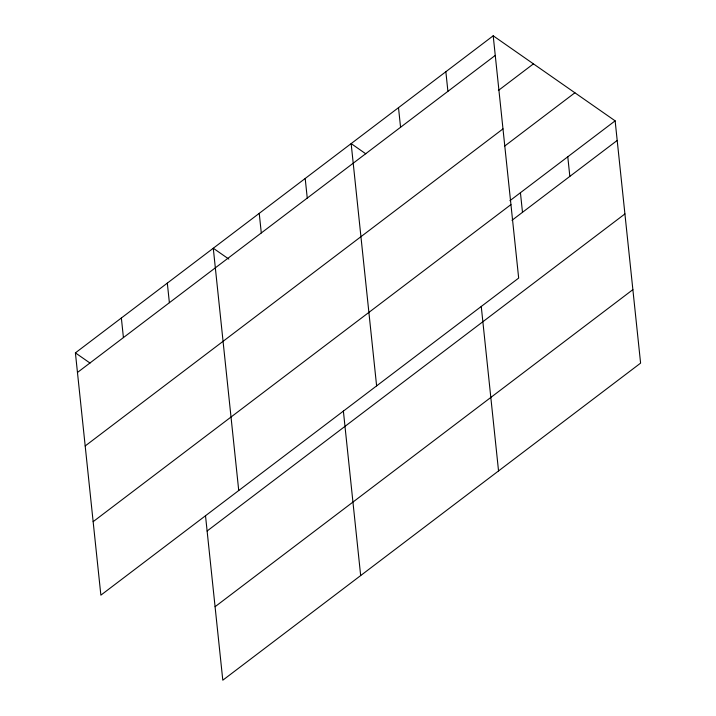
<?xml version="1.0" encoding="UTF-8"?>
<svg xmlns="http://www.w3.org/2000/svg" width="716" height="716" viewBox="0 0 716 716"><rect width="100%" height="100%" fill="white"/><g stroke="black" fill="none" stroke-linecap="round" stroke-linejoin="round"><path stroke-width="1.07" d="M493.199 35.8L518.67 278.085L100.867 595.157L75.404 352.872L493.199 35.8L615.134 120.843L640.596 363.128L222.801 680.2L205.501 515.645M77.462 372.472L495.266 55.401M498.363 90.484L533.438 63.867M85.186 445.961L502.99 128.889M504.744 146.019L574.894 92.785M509.908 200.704L615.134 120.843M93.143 521.669L510.947 204.597M511.967 220.304L617.192 140.452M207.112 531.003L624.916 213.932M215.077 606.712L632.872 289.649M365.786 153.806L351.153 143.603L376.616 385.888M228.825 259.076L213.279 248.237L238.741 490.523M75.404 352.872L90.037 363.075M567.779 156.777L569.838 176.387M520.434 192.711L522.492 212.321M481.25 306.385L498.542 470.931M445.853 71.734L447.912 91.335M398.499 107.668L400.566 127.269M343.376 411.02L360.667 575.566M305.195 178.481L307.254 198.081M259.237 213.359L261.295 232.96M167.32 283.115L169.379 302.716M121.362 317.994L123.421 337.594"/></g></svg>
